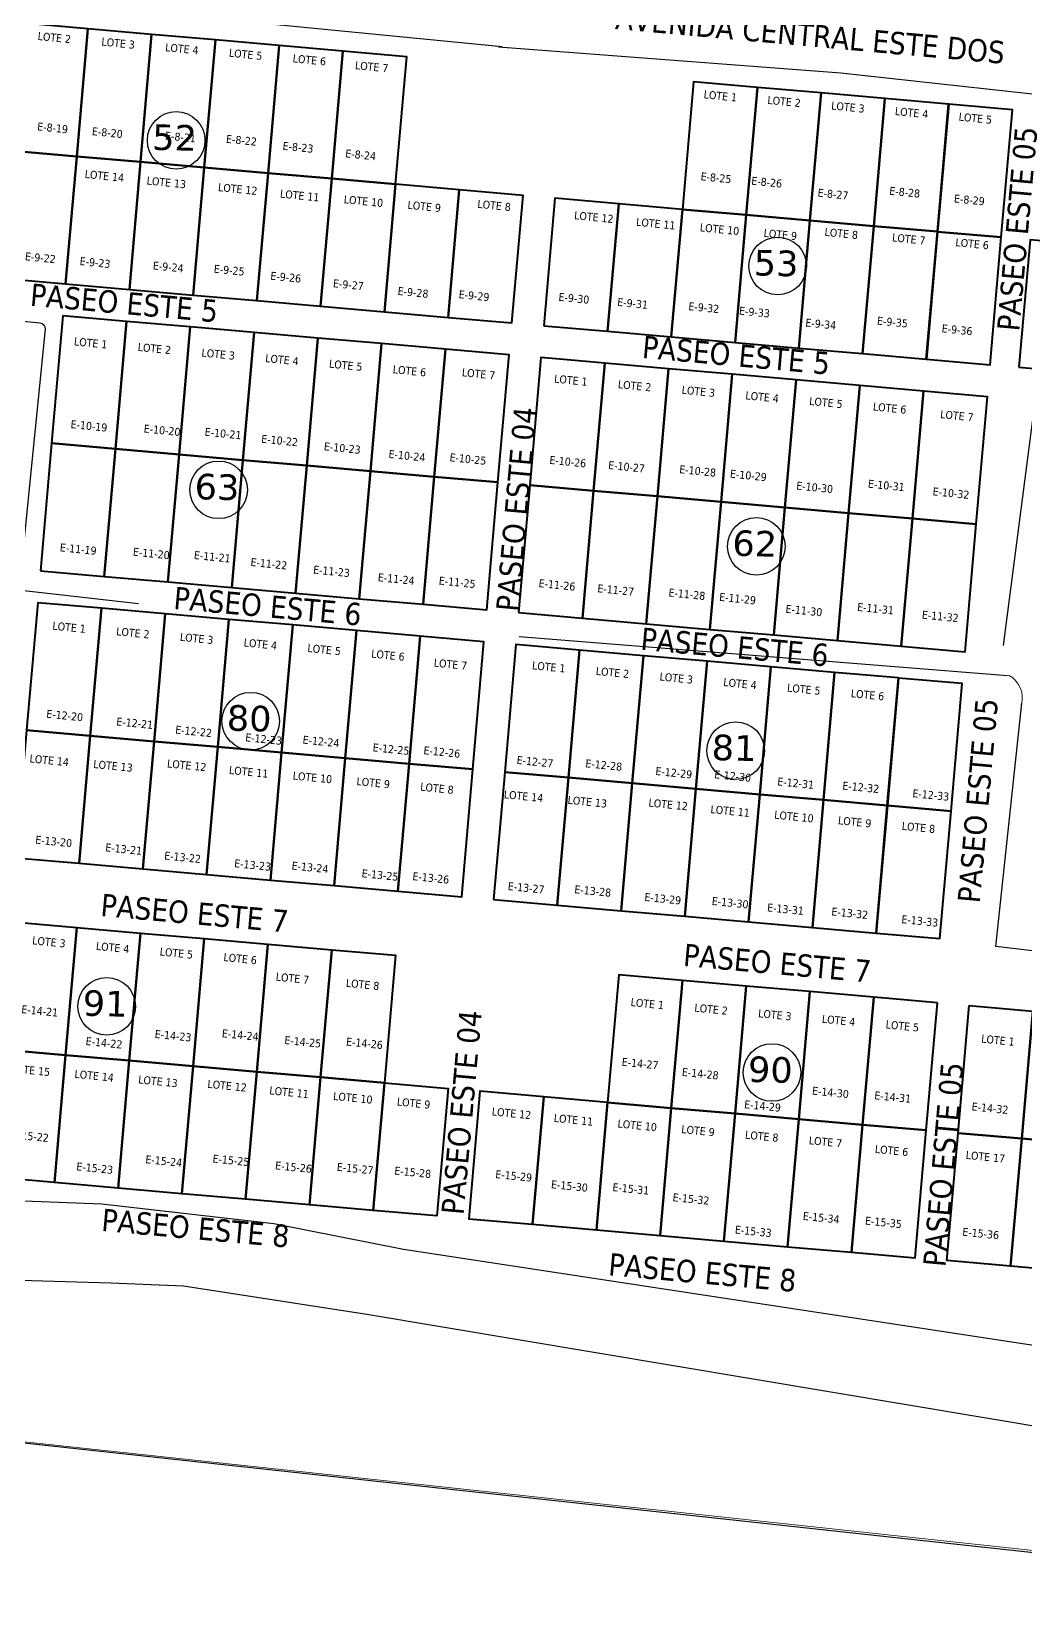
# Model space of a CAD drawing. Header units: metres. Extents: x 2 to 659295185, y -28 to 1124222152.
# Drawn here: x 660086.6 to 660241.9, y 1125414.8 to 1125660.9 of the extents above; entities that cross this region are included whole.
import ezdxf

# ---------------------------------------------------------------- set-up
doc = ezdxf.new("R2010")
doc.units = ezdxf.units.M
doc.header["$MEASUREMENT"] = 0
for name, color, linetype in [('CALLES', 1, 'CONTINUOUS'), ('MANZANA', 30, 'CONTINUOUS'), ('Numero de manzana', 6, 'CONTINUOUS'), ('Parcelas', 140, 'CONTINUOUS'), ('texto', 255, 'CONTINUOUS')]:
    doc.layers.add(name, color=color, linetype=linetype)
doc.layers.add('GL_LIN', color=5, linetype='CONTINUOUS', lineweight=30)
doc.styles.add('ROMAN', font='verdana.ttf')
doc.styles.get("Standard").update_dxf_attribs({"font": 'tahoma.ttf'})

msp = doc.modelspace()

# ---------------------------------------------------------------- linework, layer by layer
at = {"layer": 'GL_LIN'}
msp.add_lwpolyline([(660435.0624, 1125033.3401), (660393.2461, 1125035.4836), (660376.3098, 1125038.3679), (660341.6963, 1125047.6802), (660265.2544, 1125067.8877), (660257.3994, 1125069.337), (660216.1511, 1125076.1022), (660141.3289, 1125088.6101), (660135.7665, 1125089.1263), (660128.8533, 1125089.1163), (660122.1617, 1125088.9202), (660092.3023, 1125088.2172), (660054.1882, 1125087.4483), (660015.9676, 1125087.508), (660028.6076, 1125192.9398), (660036.8756, 1125264.7481), (660051.3716, 1125391.3364), (660055.3856, 1125423.2013), (660052.9191, 1125426.7817), (660052.7364, 1125443.8889), (660275.3003, 1125419.7142), (660379.528, 1125408.2162), (660428.6754, 1125402.6733)], dxfattribs=at)
at = {"layer": 'MANZANA', "lineweight": -2}
for p, q in [((660012.3423, 1125672.9784), (660160.088, 1125658.5205)), ((660213.0276, 1125654.3663), (660159.545, 1125658.4355)), ((660325.7235, 1125642.0388), (660213.0276, 1125654.3663)), ((660103.2832, 1125571.438), (660002.8768, 1125582.8225)), ((660239.0895, 1125560.1896), (660162.782, 1125566.2999)), ((660097.5775, 1125477.6523), (660041.0275, 1125479.8318)), ((660124.4342, 1125474.5729), (660097.5775, 1125477.6523)), ((660144.719, 1125470.5737), (660124.4342, 1125474.5729)), ((659919.2199, 1125470.5437), (660098.9463, 1125465.3848)), ((660282.7627, 1125449.518), (660144.719, 1125470.5737)), ((660098.9463, 1125465.3848), (660110.3421, 1125464.8849)), ((660110.3421, 1125464.8849), (660138.9634, 1125460.4758)), ((660138.9634, 1125460.4758), (660280.9651, 1125436.6806))]:
    msp.add_line(p, q, dxfattribs=at)
at = {"layer": 'MANZANA'}
msp.add_lwpolyline([(660072.754, 1125579.0263), (660075.2761, 1125578.7751, 0.41421356), (660076.2745, 1125579.5925), (660076.3854, 1125580.7064, 0.41421356), (660075.568, 1125581.7048), (660071.3641, 1125582.1235, -0.41421356), (660070.5466, 1125583.1218), (660073.8065, 1125615.8474, -0.41421356), (660074.8048, 1125616.6649), (660087.893, 1125615.3611, -0.41421356), (660088.7105, 1125614.3628), (660085.4506, 1125581.6372, -0.41421356), (660084.4523, 1125580.8198), (660080.2484, 1125581.2385, 0.41421356), (660079.2501, 1125580.4211), (660079.1391, 1125579.3072, 0.41421356), (660079.9566, 1125578.3088), (660084.1605, 1125577.8901, -0.08396567), (660084.454, 1125577.8099)], format="xyb", dxfattribs=at)
for points in [[(660243.4403, 1125603.8495), (660238.4159, 1125564.9288)], [(660237.2683, 1125517.8876), (660241.2988, 1125555.9462)], [(660254.8071, 1125553.9094), (660252.1447, 1125516.1486), (660237.2683, 1125517.8876)]]:
    msp.add_lwpolyline(points, dxfattribs=at)
at = {"layer": 'MANZANA', "lineweight": 0}
msp.add_arc((660237.4411, 1125556.7658), 3.9518, 343.391578, 63.056812, dxfattribs=at)
at = {"layer": 'Numero de manzana', "lineweight": -2}
for centre in [(660109.1713, 1125643.8443), (660203.1624, 1125624.2257), (660115.8011, 1125589.2605), (660199.8263, 1125580.4227), (660120.8325, 1125553.111), (660196.595, 1125548.5027), (660098.3257, 1125508.5586), (660202.2669, 1125498.2188)]:
    msp.add_circle(centre, 4.5001, dxfattribs=at)
at = {"layer": 'Parcelas', "lineweight": 40}
for points in [[(660083.678, 1125642.2297), (660093.6399, 1125641.3581), (660095.3831, 1125661.282), (660085.4211, 1125662.1536), (660083.678, 1125642.2297)], [(660093.6399, 1125641.3581), (660103.6019, 1125640.4866), (660105.345, 1125660.4105), (660095.3831, 1125661.282), (660093.6399, 1125641.3581)], [(660103.6019, 1125640.4866), (660113.5638, 1125639.615), (660115.307, 1125659.5389), (660105.345, 1125660.4105), (660103.6019, 1125640.4866)], [(660113.5638, 1125639.615), (660123.5258, 1125638.7435), (660125.2689, 1125658.6674), (660115.307, 1125659.5389), (660113.5638, 1125639.615)], [(660123.5258, 1125638.7435), (660133.4877, 1125637.8719), (660135.2308, 1125657.7958), (660125.2689, 1125658.6674), (660123.5258, 1125638.7435)], [(660133.4877, 1125637.8719), (660143.4497, 1125637.0004), (660145.1928, 1125656.9243), (660135.2308, 1125657.7958), (660133.4877, 1125637.8719)], [(660188.2784, 1125633.0784), (660198.2404, 1125632.2068), (660199.9835, 1125652.1307), (660190.0216, 1125653.0022), (660188.2784, 1125633.0784)], [(660198.2404, 1125632.2068), (660208.2023, 1125631.3352), (660209.9454, 1125651.2591), (660199.9835, 1125652.1307), (660198.2404, 1125632.2068)], [(660208.2023, 1125631.3352), (660218.1643, 1125630.4637), (660219.9074, 1125650.3876), (660209.9454, 1125651.2591), (660208.2023, 1125631.3352)], [(660218.1643, 1125630.4637), (660228.1262, 1125629.5921), (660229.8693, 1125649.516), (660219.9074, 1125650.3876), (660218.1643, 1125630.4637)], [(660228.1404, 1125629.5871), (660238.1023, 1125628.7156), (660239.8454, 1125648.6395), (660229.8835, 1125649.511), (660228.1404, 1125629.5871)], [(660081.9349, 1125622.3058), (660091.8968, 1125621.4343), (660093.6399, 1125641.3581), (660083.678, 1125642.2297), (660081.9349, 1125622.3058)], [(660091.8968, 1125621.4343), (660101.8588, 1125620.5627), (660103.6019, 1125640.4866), (660093.6399, 1125641.3581), (660091.8968, 1125621.4343)], [(660101.8588, 1125620.5627), (660111.8207, 1125619.6911), (660113.5638, 1125639.615), (660103.6019, 1125640.4866), (660101.8588, 1125620.5627)], [(660111.8207, 1125619.6911), (660121.7827, 1125618.8196), (660123.5258, 1125638.7435), (660113.5638, 1125639.615), (660111.8207, 1125619.6911)], [(660121.7827, 1125618.8196), (660131.7446, 1125617.948), (660133.4877, 1125637.8719), (660123.5258, 1125638.7435), (660121.7827, 1125618.8196)], [(660131.7446, 1125617.948), (660141.7066, 1125617.0765), (660143.4497, 1125637.0004), (660133.4877, 1125637.8719), (660131.7446, 1125617.948)], [(660141.7066, 1125617.0765), (660151.6685, 1125616.2049), (660153.4116, 1125636.1288), (660143.4497, 1125637.0004), (660141.7066, 1125617.0765)], [(660151.6685, 1125616.2049), (660161.6305, 1125615.3334), (660163.3736, 1125635.2572), (660153.4116, 1125636.1288), (660151.6685, 1125616.2049)], [(660166.6114, 1125614.8976), (660176.5734, 1125614.026), (660178.3165, 1125633.9499), (660168.3545, 1125634.8215), (660166.6114, 1125614.8976)], [(660176.5734, 1125614.026), (660186.5353, 1125613.1545), (660188.2784, 1125633.0784), (660178.3165, 1125633.9499), (660176.5734, 1125614.026)], [(660186.5353, 1125613.1545), (660196.4973, 1125612.2829), (660198.2404, 1125632.2068), (660188.2784, 1125633.0784), (660186.5353, 1125613.1545)], [(660196.4973, 1125612.2829), (660206.4592, 1125611.4113), (660208.2023, 1125631.3352), (660198.2404, 1125632.2068), (660196.4973, 1125612.2829)], [(660206.4592, 1125611.4113), (660216.4212, 1125610.5398), (660218.1643, 1125630.4637), (660208.2023, 1125631.3352), (660206.4592, 1125611.4113)], [(660216.4212, 1125610.5398), (660226.3831, 1125609.6682), (660228.1262, 1125629.5921), (660218.1643, 1125630.4637), (660216.4212, 1125610.5398)], [(660226.3973, 1125609.6632), (660236.3592, 1125608.7917), (660238.1023, 1125628.7156), (660228.1404, 1125629.5871), (660226.3973, 1125609.6632)], [(660240.8421, 1125608.3995), (660250.804, 1125607.5279), (660252.5471, 1125627.4518), (660242.5852, 1125628.3234), (660240.8421, 1125608.3995)], [(660089.7179, 1125596.5294), (660099.6799, 1125595.6578), (660101.423, 1125615.5817), (660091.4611, 1125616.4533), (660089.7179, 1125596.5294)], [(660099.6799, 1125595.6578), (660109.6418, 1125594.7863), (660111.3849, 1125614.7102), (660101.423, 1125615.5817), (660099.6799, 1125595.6578)], [(660109.6418, 1125594.7863), (660119.6038, 1125593.9147), (660121.3469, 1125613.8386), (660111.3849, 1125614.7102), (660109.6418, 1125594.7863)], [(660119.6038, 1125593.9147), (660129.5657, 1125593.0432), (660131.3088, 1125612.9671), (660121.3469, 1125613.8386), (660119.6038, 1125593.9147)], [(660129.5657, 1125593.0432), (660139.5277, 1125592.1716), (660141.2708, 1125612.0955), (660131.3088, 1125612.9671), (660129.5657, 1125593.0432)], [(660139.5277, 1125592.1716), (660149.4896, 1125591.3), (660151.2327, 1125611.2239), (660141.2708, 1125612.0955), (660139.5277, 1125592.1716)], [(660149.4896, 1125591.3), (660159.4516, 1125590.4285), (660161.1947, 1125610.3524), (660151.2327, 1125611.2239), (660149.4896, 1125591.3)], [(660164.4325, 1125589.9927), (660174.3945, 1125589.1211), (660176.1376, 1125609.045), (660166.1757, 1125609.9166), (660164.4325, 1125589.9927)], [(660174.3945, 1125589.1211), (660184.3564, 1125588.2496), (660186.0995, 1125608.1735), (660176.1376, 1125609.045), (660174.3945, 1125589.1211)], [(660184.3564, 1125588.2496), (660194.3184, 1125587.378), (660196.0615, 1125607.3019), (660186.0995, 1125608.1735), (660184.3564, 1125588.2496)], [(660194.3184, 1125587.378), (660204.2803, 1125586.5065), (660206.0234, 1125606.4304), (660196.0615, 1125607.3019), (660194.3184, 1125587.378)], [(660204.2803, 1125586.5065), (660214.2423, 1125585.6349), (660215.9854, 1125605.5588), (660206.0234, 1125606.4304), (660204.2803, 1125586.5065)], [(660214.2423, 1125585.6349), (660224.2042, 1125584.7634), (660225.9473, 1125604.6873), (660215.9854, 1125605.5588), (660214.2423, 1125585.6349)], [(660224.2184, 1125584.7584), (660234.1803, 1125583.8868), (660235.9234, 1125603.8107), (660225.9615, 1125604.6822), (660224.2184, 1125584.7584)], [(660087.9748, 1125576.6055), (660097.9368, 1125575.7339), (660099.6799, 1125595.6578), (660089.7179, 1125596.5294), (660087.9748, 1125576.6055)], [(660097.9368, 1125575.7339), (660107.8987, 1125574.8624), (660109.6418, 1125594.7863), (660099.6799, 1125595.6578), (660097.9368, 1125575.7339)], [(660107.8987, 1125574.8624), (660117.8607, 1125573.9908), (660119.6038, 1125593.9147), (660109.6418, 1125594.7863), (660107.8987, 1125574.8624)], [(660117.8607, 1125573.9908), (660127.8226, 1125573.1193), (660129.5657, 1125593.0432), (660119.6038, 1125593.9147), (660117.8607, 1125573.9908)], [(660127.8226, 1125573.1193), (660137.7846, 1125572.2477), (660139.5277, 1125592.1716), (660129.5657, 1125593.0432), (660127.8226, 1125573.1193)], [(660137.7846, 1125572.2477), (660147.7465, 1125571.3761), (660149.4896, 1125591.3), (660139.5277, 1125592.1716), (660137.7846, 1125572.2477)], [(660147.7465, 1125571.3761), (660157.7084, 1125570.5046), (660159.4516, 1125590.4285), (660149.4896, 1125591.3), (660147.7465, 1125571.3761)], [(660162.6894, 1125570.0688), (660172.6514, 1125569.1973), (660174.3945, 1125589.1211), (660164.4325, 1125589.9927), (660162.6894, 1125570.0688)], [(660172.6514, 1125569.1973), (660182.6133, 1125568.3257), (660184.3564, 1125588.2496), (660174.3945, 1125589.1211), (660172.6514, 1125569.1973)], [(660182.6133, 1125568.3257), (660192.5753, 1125567.4541), (660194.3184, 1125587.378), (660184.3564, 1125588.2496), (660182.6133, 1125568.3257)], [(660192.5753, 1125567.4541), (660202.5372, 1125566.5826), (660204.2803, 1125586.5065), (660194.3184, 1125587.378), (660192.5753, 1125567.4541)], [(660202.5372, 1125566.5826), (660212.4992, 1125565.711), (660214.2423, 1125585.6349), (660204.2803, 1125586.5065), (660202.5372, 1125566.5826)], [(660212.4992, 1125565.711), (660222.4611, 1125564.8395), (660224.2042, 1125584.7634), (660214.2423, 1125585.6349), (660212.4992, 1125565.711)], [(660222.4753, 1125564.8345), (660232.4372, 1125563.9629), (660234.1803, 1125583.8868), (660224.2184, 1125584.7584), (660222.4753, 1125564.8345)], [(660085.7959, 1125551.7006), (660095.7579, 1125550.8291), (660097.501, 1125570.753), (660087.539, 1125571.6245), (660085.7959, 1125551.7006)], [(660095.7579, 1125550.8291), (660105.7198, 1125549.9575), (660107.4629, 1125569.8814), (660097.501, 1125570.753), (660095.7579, 1125550.8291)], [(660105.7198, 1125549.9575), (660115.6818, 1125549.086), (660117.4249, 1125569.0098), (660107.4629, 1125569.8814), (660105.7198, 1125549.9575)], [(660115.6818, 1125549.086), (660125.6437, 1125548.2144), (660127.3868, 1125568.1383), (660117.4249, 1125569.0098), (660115.6818, 1125549.086)], [(660125.6437, 1125548.2144), (660135.6057, 1125547.3428), (660137.3488, 1125567.2667), (660127.3868, 1125568.1383), (660125.6437, 1125548.2144)], [(660135.6057, 1125547.3428), (660145.5676, 1125546.4713), (660147.3107, 1125566.3952), (660137.3488, 1125567.2667), (660135.6057, 1125547.3428)], [(660145.5676, 1125546.4713), (660155.5296, 1125545.5997), (660157.2727, 1125565.5236), (660147.3107, 1125566.3952), (660145.5676, 1125546.4713)], [(660160.5105, 1125545.1639), (660170.4725, 1125544.2924), (660172.2156, 1125564.2163), (660162.2536, 1125565.0878), (660160.5105, 1125545.1639)], [(660170.4725, 1125544.2924), (660180.4344, 1125543.4208), (660182.1775, 1125563.3447), (660172.2156, 1125564.2163), (660170.4725, 1125544.2924)], [(660180.4344, 1125543.4208), (660190.3964, 1125542.5493), (660192.1395, 1125562.4732), (660182.1775, 1125563.3447), (660180.4344, 1125543.4208)], [(660190.3964, 1125542.5493), (660200.3583, 1125541.6777), (660202.1014, 1125561.6016), (660192.1395, 1125562.4732), (660190.3964, 1125542.5493)], [(660200.3583, 1125541.6777), (660210.3203, 1125540.8062), (660212.0634, 1125560.7301), (660202.1014, 1125561.6016), (660200.3583, 1125541.6777)], [(660210.3203, 1125540.8062), (660220.2822, 1125539.9346), (660222.0253, 1125559.8585), (660212.0634, 1125560.7301), (660210.3203, 1125540.8062)], [(660220.2964, 1125539.9296), (660230.2583, 1125539.058), (660232.0014, 1125558.9819), (660222.0395, 1125559.8535), (660220.2964, 1125539.9296)], [(660084.0528, 1125531.7767), (660094.0148, 1125530.9052), (660095.7579, 1125550.8291), (660085.7959, 1125551.7006), (660084.0528, 1125531.7767)], [(660094.0148, 1125530.9052), (660103.9767, 1125530.0336), (660105.7198, 1125549.9575), (660095.7579, 1125550.8291), (660094.0148, 1125530.9052)], [(660103.9767, 1125530.0336), (660113.9387, 1125529.1621), (660115.6818, 1125549.086), (660105.7198, 1125549.9575), (660103.9767, 1125530.0336)], [(660113.9387, 1125529.1621), (660123.9006, 1125528.2905), (660125.6437, 1125548.2144), (660115.6818, 1125549.086), (660113.9387, 1125529.1621)], [(660123.9006, 1125528.2905), (660133.8625, 1125527.4189), (660135.6057, 1125547.3428), (660125.6437, 1125548.2144), (660123.9006, 1125528.2905)], [(660133.8625, 1125527.4189), (660143.8245, 1125526.5474), (660145.5676, 1125546.4713), (660135.6057, 1125547.3428), (660133.8625, 1125527.4189)], [(660143.8245, 1125526.5474), (660153.7864, 1125525.6758), (660155.5296, 1125545.5997), (660145.5676, 1125546.4713), (660143.8245, 1125526.5474)], [(660158.7674, 1125525.2401), (660168.7294, 1125524.3685), (660170.4725, 1125544.2924), (660160.5105, 1125545.1639), (660158.7674, 1125525.2401)], [(660168.7294, 1125524.3685), (660178.6913, 1125523.4969), (660180.4344, 1125543.4208), (660170.4725, 1125544.2924), (660168.7294, 1125524.3685)], [(660178.6913, 1125523.4969), (660188.6533, 1125522.6254), (660190.3964, 1125542.5493), (660180.4344, 1125543.4208), (660178.6913, 1125523.4969)], [(660188.6533, 1125522.6254), (660198.6152, 1125521.7538), (660200.3583, 1125541.6777), (660190.3964, 1125542.5493), (660188.6533, 1125522.6254)], [(660198.6152, 1125521.7538), (660208.5771, 1125520.8823), (660210.3203, 1125540.8062), (660200.3583, 1125541.6777), (660198.6152, 1125521.7538)], [(660208.5771, 1125520.8823), (660218.5391, 1125520.0107), (660220.2822, 1125539.9346), (660210.3203, 1125540.8062), (660208.5771, 1125520.8823)], [(660218.5532, 1125520.0057), (660228.5152, 1125519.1341), (660230.2583, 1125539.058), (660220.2964, 1125539.9296), (660218.5532, 1125520.0057)], [(660083.6699, 1125521.7498), (660093.6319, 1125520.8783), (660091.8887, 1125500.9544), (660081.9268, 1125501.8259), (660083.6699, 1125521.7498)], [(660093.6319, 1125520.8783), (660103.5938, 1125520.0067), (660101.8507, 1125500.0828), (660091.8887, 1125500.9544), (660093.6319, 1125520.8783)], [(660103.5938, 1125520.0067), (660113.5558, 1125519.1351), (660111.8126, 1125499.2112), (660101.8507, 1125500.0828), (660103.5938, 1125520.0067)], [(660113.5558, 1125519.1351), (660123.5177, 1125518.2636), (660121.7746, 1125498.3397), (660111.8126, 1125499.2112), (660113.5558, 1125519.1351)], [(660123.5177, 1125518.2636), (660133.4796, 1125517.392), (660131.7365, 1125497.4681), (660121.7746, 1125498.3397), (660123.5177, 1125518.2636)], [(660133.4845, 1125517.4008), (660143.4464, 1125516.5293), (660141.7033, 1125496.6054), (660131.7413, 1125497.4769), (660133.4845, 1125517.4008)], [(660188.2784, 1125512.5978), (660178.3164, 1125513.4693), (660176.5733, 1125493.5454), (660186.5353, 1125492.6739), (660188.2784, 1125512.5978)], [(660198.2403, 1125511.7262), (660188.2784, 1125512.5978), (660186.5353, 1125492.6739), (660196.4972, 1125491.8023), (660198.2403, 1125511.7262)], [(660208.2023, 1125510.8546), (660198.2403, 1125511.7262), (660196.4972, 1125491.8023), (660206.4592, 1125490.9307), (660208.2023, 1125510.8546)], [(660218.1642, 1125509.9831), (660208.2023, 1125510.8546), (660206.4592, 1125490.9307), (660216.4211, 1125490.0592), (660218.1642, 1125509.9831)], [(660228.1262, 1125509.1115), (660218.1642, 1125509.9831), (660216.4211, 1125490.0592), (660226.3831, 1125489.1876), (660228.1262, 1125509.1115)], [(660233.0839, 1125508.687), (660243.0459, 1125507.8154), (660241.3028, 1125487.8916), (660231.3408, 1125488.7631), (660233.0839, 1125508.687)], [(660243.0459, 1125507.8154), (660253.0078, 1125506.9439), (660251.2647, 1125487.02), (660241.3028, 1125487.8916), (660243.0459, 1125507.8154)], [(660081.9268, 1125501.8259), (660091.8887, 1125500.9544), (660090.1456, 1125481.0305), (660080.1837, 1125481.902), (660081.9268, 1125501.8259)], [(660091.8887, 1125500.9544), (660101.8507, 1125500.0828), (660100.1076, 1125480.1589), (660090.1456, 1125481.0305), (660091.8887, 1125500.9544)], [(660101.8507, 1125500.0828), (660111.8126, 1125499.2112), (660110.0695, 1125479.2873), (660100.1076, 1125480.1589), (660101.8507, 1125500.0828)], [(660111.8126, 1125499.2112), (660121.7746, 1125498.3397), (660120.0315, 1125478.4158), (660110.0695, 1125479.2873), (660111.8126, 1125499.2112)], [(660121.7746, 1125498.3397), (660131.7365, 1125497.4681), (660129.9934, 1125477.5442), (660120.0315, 1125478.4158), (660121.7746, 1125498.3397)], [(660131.7413, 1125497.4769), (660141.7033, 1125496.6054), (660139.9602, 1125476.6815), (660129.9982, 1125477.553), (660131.7413, 1125497.4769)], [(660141.7033, 1125496.6054), (660151.6652, 1125495.7338), (660149.9221, 1125475.8099), (660139.9602, 1125476.6815), (660141.7033, 1125496.6054)], [(660166.6082, 1125494.4265), (660156.6462, 1125495.298), (660154.9031, 1125475.3741), (660164.865, 1125474.5026), (660166.6082, 1125494.4265)], [(660176.5701, 1125493.5549), (660166.6082, 1125494.4265), (660164.865, 1125474.5026), (660174.827, 1125473.631), (660176.5701, 1125493.5549)], [(660186.5353, 1125492.6739), (660176.5733, 1125493.5454), (660174.8302, 1125473.6215), (660184.7922, 1125472.75), (660186.5353, 1125492.6739)], [(660196.4972, 1125491.8023), (660186.5353, 1125492.6739), (660184.7922, 1125472.75), (660194.7541, 1125471.8784), (660196.4972, 1125491.8023)], [(660206.4592, 1125490.9307), (660196.4972, 1125491.8023), (660194.7541, 1125471.8784), (660204.7161, 1125471.0068), (660206.4592, 1125490.9307)], [(660216.4211, 1125490.0592), (660206.4592, 1125490.9307), (660204.7161, 1125471.0068), (660214.678, 1125470.1353), (660216.4211, 1125490.0592)], [(660226.3831, 1125489.1876), (660216.4211, 1125490.0592), (660214.678, 1125470.1353), (660224.6399, 1125469.2637), (660226.3831, 1125489.1876)], [(660231.3408, 1125488.7631), (660241.3028, 1125487.8916), (660239.5597, 1125467.9677), (660229.5977, 1125468.8392), (660231.3408, 1125488.7631)], [(660241.3028, 1125487.8916), (660251.2647, 1125487.02), (660249.5216, 1125467.0961), (660239.5597, 1125467.9677), (660241.3028, 1125487.8916)]]:
    msp.add_lwpolyline(points, dxfattribs=at)
at = {"layer": 'texto', "lineweight": 0}
msp.add_lwpolyline([(660053, 1125444), (660276, 1125420), (660380, 1125408), (660429, 1125403)], dxfattribs=at)

# ---------------------------------------------------------------- texts
at = {"layer": 'CALLES', "color": 0}
for s, rotation, p in [('AVENIDA CENTRAL ESTE DOS', 354.880446, (660177.6958, 1125661.2565)), ('PASEO ESTE 05', 84.880446, (660240.8959, 1125613.9402)), ('PASEO ESTE 5', 354.880446, (660086.2494, 1125618.0374)), ('PASEO ESTE 5', 354.880446, (660181.8765, 1125609.8757)), ('PASEO ESTE 04', 84.880446, (660162.6188, 1125570.1415)), ('PASEO ESTE 6', 354.880446, (660108.667, 1125570.6534)), ('PASEO ESTE 6', 354.880446, (660181.6456, 1125564.2785)), ('PASEO ESTE 05', 84.880446, (660234.7314, 1125524.5919)), ('PASEO ESTE 7', 354.880446, (660097.2603, 1125522.6908)), ('PASEO ESTE 7', 354.880446, (660188.2983, 1125514.8821)), ('PASEO ESTE 04', 84.880446, (660154.078, 1125475.886)), ('PASEO ESTE 05', 84.880446, (660229.3473, 1125467.7542)), ('PASEO ESTE 8', 354.880446, (660097.3991, 1125473.4844)), ('PASEO ESTE 8', 354.880446, (660176.6033, 1125466.555))]:
    msp.add_text(s, height=3.5, rotation=rotation, dxfattribs=at).set_placement(p)
at = {"layer": 'Numero de manzana', "lineweight": -2, "style": 'ROMAN'}
for s, p in [('52', (660105.3827, 1125642.3924)), ('53', (660199.3738, 1125622.7738)), ('63', (660112.0125, 1125587.8086)), ('62', (660196.0377, 1125578.9707)), ('80', (660117.0438, 1125551.6591)), ('81', (660192.8064, 1125547.0508)), ('91', (660094.5371, 1125507.1066)), ('90', (660198.4783, 1125496.7668))]:
    msp.add_text(s, height=4, rotation=358.491535, dxfattribs=at).set_placement(p)
at = {"layer": 'Parcelas', "lineweight": -2}
for s, p in [('LOTE 2', (660087.4871, 1125659.5505)), ('LOTE 3', (660097.4491, 1125658.6789)), ('LOTE 4', (660107.411, 1125657.8073)), ('LOTE 5', (660117.373, 1125656.9358)), ('LOTE 6', (660127.3349, 1125656.0642)), ('LOTE 7', (660137.0675, 1125654.999)), ('LOTE 1', (660191.5472, 1125650.4388)), ('LOTE 2', (660201.5092, 1125649.5672)), ('LOTE 3', (660211.4711, 1125648.6957)), ('LOTE 4', (660221.4331, 1125647.8241)), ('LOTE 5', (660231.395, 1125646.9526)), ('E-8-19', (660087.4189, 1125645.4281)), ('E-8-20', (660095.9686, 1125644.6801)), ('E-8-21', (660107.3959, 1125643.9991)), ('E-8-22', (660116.9232, 1125643.4844)), ('E-8-23', (660125.7618, 1125642.3923)), ('E-8-24', (660135.5505, 1125641.2171)), ('LOTE 14', (660094.8368, 1125637.9917)), ('LOTE 13', (660104.5184, 1125636.9704)), ('E-8-25', (660191.076, 1125637.6344)), ('E-8-26', (660198.9923, 1125636.9418)), ('LOTE 12', (660115.6732, 1125635.9406)), ('LOTE 11', (660125.3548, 1125634.9193)), ('E-8-27', (660209.3589, 1125635.0785)), ('E-8-28', (660220.5526, 1125635.3744)), ('LOTE 10', (660135.3167, 1125634.0477)), ('LOTE 9', (660145.2787, 1125633.1761)), ('LOTE 8', (660156.1994, 1125633.3258)), ('E-8-29', (660230.6579, 1125634.1714)), ('LOTE 12', (660171.3141, 1125631.5503)), ('LOTE 11', (660180.9957, 1125630.5289)), ('LOTE 10', (660190.9576, 1125629.6574)), ('LOTE 9', (660200.9196, 1125628.7858)), ('LOTE 8', (660210.4399, 1125628.9494)), ('LOTE 7', (660220.9926, 1125628.0868)), ('LOTE 6', (660230.8876, 1125627.3425)), ('E-9-22', (660085.5046, 1125625.1352)), ('E-9-23', (660094.0543, 1125624.3872)), ('E-9-24', (660105.4816, 1125623.7063)), ('E-9-25', (660115.0089, 1125623.1915)), ('E-9-26', (660123.8475, 1125622.0995)), ('E-9-27', (660133.6362, 1125620.9243)), ('E-9-28', (660143.7414, 1125619.7214)), ('E-9-29', (660153.2688, 1125619.2066)), ('E-9-30', (660168.868, 1125618.7983)), ('E-9-31', (660178.0509, 1125617.9949)), ('E-9-32', (660189.1616, 1125617.3416)), ('E-9-33', (660197.078, 1125616.649)), ('E-9-34', (660207.4445, 1125614.7857)), ('E-9-35', (660218.6383, 1125615.0815)), ('E-9-36', (660228.7435, 1125613.8786)), ('LOTE 1', (660093.1613, 1125611.8434)), ('LOTE 2', (660103.1233, 1125610.9718)), ('LOTE 3', (660113.0852, 1125610.1003)), ('LOTE 4', (660123.0472, 1125609.2287)), ('LOTE 5', (660133.0091, 1125608.3571)), ('LOTE 6', (660142.9711, 1125607.4856)), ('LOTE 7', (660153.7688, 1125607.0135)), ('LOTE 1', (660168.1862, 1125606.023)), ('LOTE 2', (660178.1481, 1125605.1514)), ('LOTE 3', (660188.1101, 1125604.2798)), ('LOTE 4', (660198.072, 1125603.4083)), ('LOTE 5', (660208.034, 1125602.5367)), ('LOTE 6', (660217.9959, 1125601.6652)), ('LOTE 7', (660228.5051, 1125600.4749)), ('E-10-19', (660092.6331, 1125598.9136)), ('E-10-20', (660104.0604, 1125598.2326)), ('E-10-21', (660113.5877, 1125597.7178)), ('E-10-22', (660122.4263, 1125596.6258)), ('E-10-23', (660132.215, 1125595.4506)), ('E-10-24', (660142.3203, 1125594.2477)), ('E-10-25', (660151.8476, 1125593.733)), ('E-10-26', (660167.4468, 1125593.3246)), ('E-10-27', (660176.6298, 1125592.5212)), ('E-10-28', (660187.7405, 1125591.8679)), ('E-10-29', (660195.6568, 1125591.1753)), ('E-10-30', (660206.0234, 1125589.312)), ('E-10-31', (660217.2171, 1125589.6078)), ('E-10-32', (660227.3224, 1125588.4049)), ('E-11-19', (660090.9486, 1125579.6592)), ('E-11-20', (660102.3759, 1125578.9782)), ('E-11-21', (660111.9032, 1125578.4635)), ('E-11-22', (660120.7418, 1125577.3714)), ('E-11-23', (660130.5305, 1125576.1962)), ('E-11-24', (660140.6357, 1125574.9934)), ('E-11-25', (660150.1631, 1125574.4786)), ('E-11-26', (660165.7623, 1125574.0702)), ('E-11-27', (660174.9452, 1125573.2668)), ('E-11-28', (660186.0559, 1125572.6135)), ('E-11-29', (660193.9723, 1125571.9209)), ('E-11-31', (660215.5326, 1125570.3535)), ('E-11-30', (660204.3388, 1125570.0576)), ('E-11-32', (660225.6378, 1125569.1506)), ('LOTE 1', (660089.7931, 1125567.4187)), ('LOTE 2', (660099.7551, 1125566.5471)), ('LOTE 3', (660109.717, 1125565.6756)), ('LOTE 4', (660119.679, 1125564.804)), ('LOTE 5', (660129.6409, 1125563.9324)), ('LOTE 6', (660139.6029, 1125563.0609)), ('LOTE 7', (660149.3831, 1125561.6502)), ('LOTE 1', (660164.7352, 1125561.2284)), ('LOTE 2', (660174.6971, 1125560.3568)), ('LOTE 3', (660184.6591, 1125559.4853)), ('LOTE 4', (660194.621, 1125558.6137)), ('LOTE 5', (660204.5829, 1125557.7422)), ('LOTE 6', (660214.5449, 1125556.8706)), ('E-12-20', (660088.8434, 1125553.6659)), ('E-12-21', (660099.784, 1125552.4606)), ('E-12-22', (660108.9848, 1125551.1864)), ('E-12-23', (660119.9254, 1125549.9811)), ('E-12-24', (660128.8909, 1125549.6145)), ('E-12-25', (660139.8315, 1125548.4092)), ('LOTE 14', (660086.2213, 1125546.6796)), ('LOTE 13', (660096.1832, 1125545.808)), ('LOTE 12', (660107.6997, 1125545.9001)), ('E-12-26', (660147.7705, 1125547.9628)), ('E-12-27', (660162.3276, 1125546.4411)), ('E-12-28', (660173.071, 1125545.919)), ('LOTE 11', (660117.3813, 1125544.8788)), ('LOTE 10', (660127.3433, 1125544.0072)), ('E-12-29', (660184.0116, 1125544.7137)), ('E-12-30', (660193.216, 1125544.2021)), ('LOTE 9', (660137.3052, 1125543.1357)), ('LOTE 8', (660147.2672, 1125542.2641)), ('LOTE 14', (660160.3291, 1125541.0806)), ('E-12-31', (660203.0575, 1125543.0929)), ('E-12-32', (660213.2294, 1125542.4511)), ('E-12-33', (660224.17, 1125541.2458)), ('LOTE 13', (660170.2911, 1125540.209)), ('LOTE 12', (660182.9319, 1125539.7825)), ('LOTE 11', (660192.6135, 1125538.7612)), ('LOTE 10', (660202.5755, 1125537.8896)), ('LOTE 9', (660212.5374, 1125537.0181)), ('LOTE 8', (660222.4994, 1125536.1465)), ('E-13-20', (660087.1223, 1125533.9932)), ('E-13-21', (660098.0629, 1125532.7879)), ('E-13-22', (660107.2636, 1125531.5138)), ('E-13-23', (660118.2043, 1125530.3085)), ('E-13-24', (660127.1698, 1125529.9419)), ('E-13-25', (660138.1104, 1125528.7366)), ('E-13-26', (660146.0494, 1125528.2902)), ('E-13-27', (660160.9435, 1125526.739)), ('E-13-28', (660171.3498, 1125526.2464)), ('E-13-29', (660182.2905, 1125525.0411)), ('E-13-30', (660192.8146, 1125524.414)), ('E-13-31', (660201.4649, 1125523.409)), ('E-13-32', (660211.5083, 1125522.7785)), ('E-13-33', (660222.4489, 1125521.5732)), ('LOTE 3', (660086.6332, 1125518.2612)), ('LOTE 4', (660096.5952, 1125517.3896)), ('LOTE 5', (660106.5571, 1125516.5181)), ('LOTE 6', (660116.5191, 1125515.6465)), ('LOTE 7', (660124.6902, 1125512.5811)), ('LOTE 8', (660135.6484, 1125511.6224)), ('E-14-21', (660084.9412, 1125507.5101)), ('LOTE 1', (660180.1391, 1125508.6149)), ('LOTE 2', (660190.101, 1125507.7434)), ('LOTE 3', (660200.063, 1125506.8718)), ('LOTE 4', (660210.0249, 1125506.0003)), ('LOTE 5', (660219.9869, 1125505.1287)), ('E-14-22', (660094.9883, 1125502.5239)), ('E-14-23', (660105.7739, 1125503.634)), ('E-14-24', (660116.2668, 1125503.7428)), ('E-14-25', (660126.0401, 1125502.6823)), ('E-14-26', (660135.681, 1125502.4549)), ('LOTE 1', (660234.9186, 1125502.9002)), ('E-14-27', (660178.7481, 1125499.285)), ('LOTE 15', (660083.2814, 1125498.2713)), ('LOTE 14', (660093.2433, 1125497.3997)), ('LOTE 13', (660103.2053, 1125496.5282)), ('E-14-28', (660188.1461, 1125497.7005)), ('LOTE 12', (660114.0117, 1125495.8403)), ('LOTE 11', (660123.6933, 1125494.819)), ('E-14-30', (660208.4887, 1125494.7776)), ('LOTE 10', (660133.6552, 1125493.9474)), ('LOTE 9', (660143.6172, 1125493.0759)), ('E-14-29', (660197.8771, 1125492.6569)), ('E-14-31', (660218.2163, 1125494.0535)), ('E-14-32', (660233.4158, 1125492.3123)), ('LOTE 12', (660158.4474, 1125491.5361)), ('LOTE 11', (660168.1289, 1125490.5147)), ('LOTE 10', (660178.0909, 1125489.6432)), ('E-15-22', (660083.4907, 1125487.9329)), ('LOTE 9', (660188.0528, 1125488.7716)), ('LOTE 8', (660198.0148, 1125487.9)), ('LOTE 7', (660207.9767, 1125487.0285)), ('LOTE 6', (660218.2999, 1125485.6722)), ('LOTE 17', (660232.4967, 1125484.7368)), ('E-15-23', (660093.5377, 1125482.9467)), ('E-15-24', (660104.3233, 1125484.0567)), ('E-15-25', (660114.8162, 1125484.1656)), ('E-15-26', (660124.5895, 1125483.1051)), ('E-15-27', (660134.2305, 1125482.8777)), ('E-15-28', (660143.2241, 1125482.2962)), ('E-15-29', (660159.0025, 1125481.7372)), ('E-15-30', (660167.7025, 1125480.1547)), ('E-15-31', (660177.2975, 1125479.7078)), ('E-15-32', (660186.6955, 1125478.1233)), ('E-15-34', (660207.0381, 1125475.2004)), ('E-15-35', (660216.7657, 1125474.4763)), ('E-15-33', (660196.4265, 1125473.0797)), ('E-15-36', (660231.9652, 1125472.7351))]:
    msp.add_text(s, height=1.25, rotation=354.222581, dxfattribs=at).set_placement(p)

doc.saveas('drawing.dxf')
